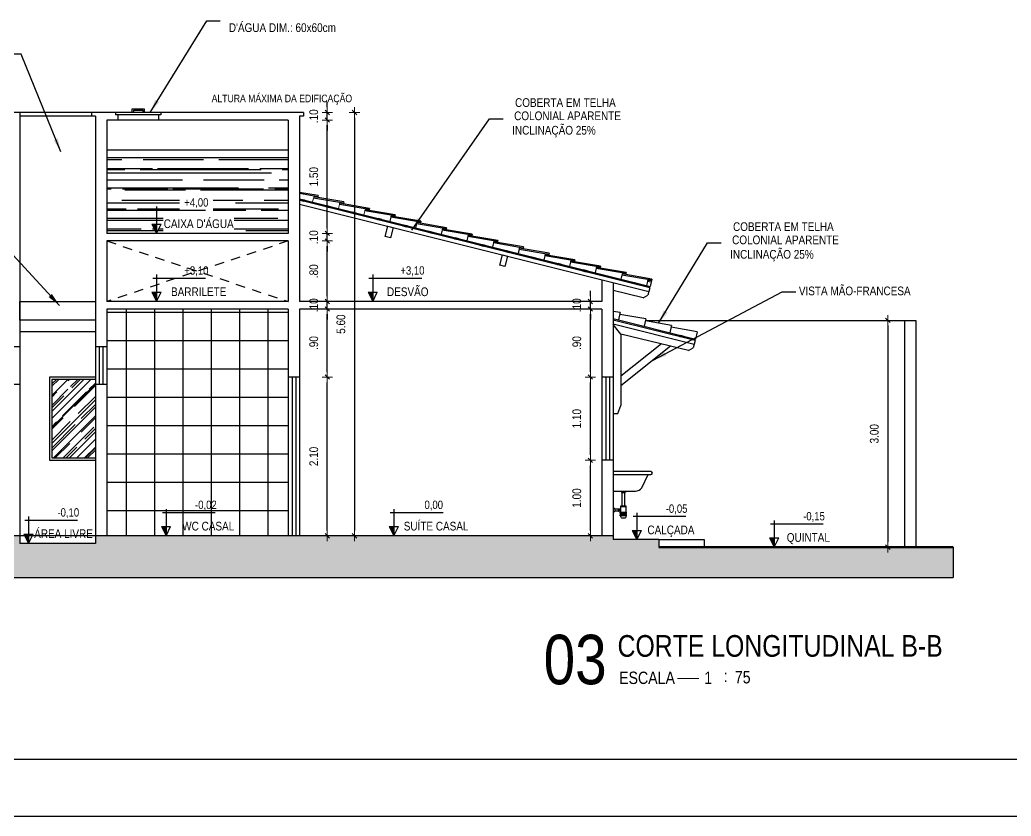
# Model space of a CAD drawing. Extents: x -415 to -176, y -135 to 749.
# Drawn here: x -373.03 to -359.92, y 704.33 to 714.87 of the extents above; entities that cross this region are included whole.
import ezdxf
from ezdxf.enums import TextEntityAlignment as Align

# ---------------------------------------------------------------- set-up
doc = ezdxf.new("R2010")
doc.units = 0
doc.header["$MEASUREMENT"] = 0
doc.header["$PDSIZE"] = -5
doc.linetypes.add('HIDDEN2', pattern=[0.1875, 0.125, -0.0625])
doc.layers.get('0').update_dxf_attribs({"linetype": 'CONTINUOUS'})
doc.layers.get('Defpoints').update_dxf_attribs({"linetype": 'CONTINUOUS'})
for name, color, linetype in [('A-PEN-08', 8, 'CONTINUOUS'), ('A-PEN-09', 9, 'CONTINUOUS'), ('A-PEN-B', 5, 'CONTINUOUS'), ('A-PEN-Y', 2, 'CONTINUOUS'), ('BANHO_COZINHA', 7, 'CONTINUOUS'), ('COTA', 7, 'CONTINUOUS'), ('E-pen-y', 2, 'CONTINUOUS'), ('E-txt-g', 3, 'CONTINUOUS'), ('E-TXT-Y', 2, 'CONTINUOUS'), ('Layer1', 7, 'CONTINUOUS'), ('TELHA', 3, 'CONTINUOUS'), ('TEXTO3', 4, 'CONTINUOUS')]:
    doc.layers.add(name, color=color, linetype=linetype)
for name, color, linetype, lineweight in [('E-Cta-W', 7, 'CONTINUOUS', 20), ('E-Hat-8', 8, 'CONTINUOUS', 9), ('E-Pen-C', 4, 'CONTINUOUS', 15), ('E-Pen-G', 3, 'CONTINUOUS', 30), ('E-Txt-W', 7, 'CONTINUOUS', 20)]:
    doc.layers.add(name, color=color, linetype=linetype, lineweight=lineweight)
doc.styles.add('F2', font='swissc.ttf')
doc.styles.add('REG60', font='romans.shx', dxfattribs={"width": 0.8, "height": 0.15})
doc.styles.add('REG80', font='romans.shx', dxfattribs={"width": 0.8, "height": 0.2})
doc.dimstyles.new('DIMENSION-1', dxfattribs={"dimtxt": 0.11, "dimasz": 0.07, "dimexe": 1, "dimexo": 0, "dimgap": 0.12, "dimtad": 1, "dimzin": 7, "dimdsep": 46, "dimtxsty": 'F2', "dimblk1": 'TRACO', "dimblk2": 'TRACO', "dimsah": 1, "dimcen": 1, "dimse1": 1, "dimse2": 1, "dimclrd": 256, "dimclre": 256, "dimclrt": 6, "dimadec": 0, "dimazin": 0, "dimtfac": 1, "dimtix": 1, "dimtmove": 2, "dimatfit": 3, "dimldrblk": 'TRACO', "dimfxl": 1, "dimtolj": 1, "dimtzin": 0, "dimarcsym": 0})
doc.dimstyles.get("Standard").update_dxf_attribs({"dimtxt": 0.18, "dimasz": 0.18, "dimexe": 0.18, "dimexo": 0.0625, "dimgap": 0.09, "dimtad": 0, "dimtih": 1, "dimtoh": 1, "dimdec": 4, "dimzin": 0, "dimdsep": 46, "dimtxsty": 'Standard', "dimcen": 0.09, "dimadec": 0, "dimazin": 0, "dimtfac": 1, "dimtdec": 4, "dimtofl": 0, "dimtmove": 0, "dimatfit": 3, "dimfxl": 1, "dimtolj": 1, "dimtzin": 0, "dimarcsym": 0})

# ---------------------------------------------------------------- blocks, each defined once
blk = doc.blocks.new('TXT-AMB75')
at = {"layer": 'E-txt-g', "style": 'REG80', "width": 0.8, "flags": 8}
blk.add_attdef('TXT', text='', height=0.2, dxfattribs=at).set_placement((0.005, 0.296), align=Align.CENTER)
at = {"layer": 'E-Txt-W', "style": 'REG60', "width": 0.8, "flags": 8}
blk.add_attdef('TXT', text='', height=0.15, dxfattribs=at).set_placement((0.005, 0.027), align=Align.CENTER)
blk = doc.blocks.new('IND_DES')
at = {"layer": 'E-Txt-W', "color": 7}
blk.add_line((0.0269, -0.2428), (0.1984, -0.2428), dxfattribs=at)
at = {"layer": 'E-txt-g', "color": 7, "style": 'F2'}
for s, p in [('ESCALA', (-0.4463, -0.2864)), ('1', (0.2426, -0.2864)), (':', (0.3988, -0.2706))]:
    blk.add_text(s, height=0.1, dxfattribs=at).set_placement(p)
blk.add_attdef('ESCALA', (0.4897, -0.2812), '', height=0.1, dxfattribs=at)
at = {"layer": 'E-Txt-W', "color": 6, "style": 'F2'}
blk.add_attdef('00', text='', height=0.4, dxfattribs=at).set_placement((-0.7083, -0.2881), align=Align.CENTER)
at = {"layer": 'E-TXT-Y', "color": 7, "style": 'F2'}
for tag, p in [('PROJETO', (-0.4563, 0.1829)), ('DESENHO', (-0.4582, -0.0658))]:
    blk.add_attdef(tag, p, '', height=0.175, dxfattribs=at)
blk = doc.blocks.new('TRACO')
at = {"layer": 'E-Pen-C'}
for p, q in [((-1, 0), (1, 0)), ((0, 1), (0, -1))]:
    blk.add_line(p, q, dxfattribs=at)
at = {"layer": 'E-Pen-G'}
blk.add_line((-0.42, -0.42), (0.42, 0.42), dxfattribs=at)
blk = doc.blocks.new('*D494')
at = {"color": 4, "lineweight": -2}
blk.add_line((-368.968, 708.11), (-368.968, 710.07), dxfattribs=at)
at = {"layer": 'Defpoints', "color": 0, "linetype": 'Continuous'}
for p in [(-369.485, 710.14), (-368.968, 710.14), (-369.485, 708.04)]:
    blk.add_point(p, dxfattribs=at)
at = {"color": 4, "linetype": 'Continuous', "lineweight": -2, "xscale": 0.07, "yscale": 0.07, "zscale": 0.07}
for p, rotation in [((-368.968, 710.14), 90), ((-368.968, 708.04), 270)]:
    blk.add_blockref('TRACO', p, dxfattribs=dict(at, rotation=rotation))
at = {"color": 4, "linetype": 'Continuous', "insert": (-369.147, 709.09), "char_height": 0.115, "attachment_point": 5, "rotation": 90, "style": 'F2'}
blk.add_mtext('\\A1;2.10', dxfattribs=at)
blk = doc.blocks.new('*D495')
at = {"color": 4, "lineweight": -2}
blk.add_line((-368.968, 710.21), (-368.968, 710.97), dxfattribs=at)
at = {"layer": 'Defpoints', "color": 0, "linetype": 'Continuous'}
for p in [(-369.335, 711.04), (-368.968, 711.04), (-369.485, 710.14)]:
    blk.add_point(p, dxfattribs=at)
at = {"color": 4, "linetype": 'Continuous', "lineweight": -2, "xscale": 0.07, "yscale": 0.07, "zscale": 0.07}
for p, rotation in [((-368.968, 711.04), 90), ((-368.968, 710.14), 270)]:
    blk.add_blockref('TRACO', p, dxfattribs=dict(at, rotation=rotation))
at = {"color": 4, "linetype": 'Continuous', "insert": (-369.147, 710.59), "char_height": 0.115, "attachment_point": 5, "rotation": 90, "style": 'F2'}
blk.add_mtext('\\A1;.90', dxfattribs=at)
blk = doc.blocks.new('*D496')
at = {"color": 4, "lineweight": -2}
for p, q in [((-368.968, 711.21), (-368.968, 711.28)), ((-368.968, 711.04), (-368.968, 711.14)), ((-368.968, 710.97), (-368.968, 710.9))]:
    blk.add_line(p, q, dxfattribs=at)
at = {"layer": 'Defpoints', "color": 0, "linetype": 'Continuous'}
for p in [(-369.335, 711.14), (-368.968, 711.14), (-369.335, 711.04)]:
    blk.add_point(p, dxfattribs=at)
at = {"color": 4, "linetype": 'Continuous', "lineweight": -2, "xscale": 0.07, "yscale": 0.07, "zscale": 0.07}
for p, rotation in [((-368.968, 711.14), 270), ((-368.968, 711.04), 90)]:
    blk.add_blockref('TRACO', p, dxfattribs=dict(at, rotation=rotation))
at = {"color": 4, "linetype": 'Continuous', "insert": (-369.147, 711.09), "char_height": 0.115, "attachment_point": 5, "rotation": 90, "style": 'F2'}
blk.add_mtext('\\A1;.10', dxfattribs=at)
blk = doc.blocks.new('*D497')
at = {"color": 4, "lineweight": -2}
blk.add_line((-368.968, 711.21), (-368.968, 711.87), dxfattribs=at)
at = {"layer": 'Defpoints', "color": 0, "linetype": 'Continuous'}
for p in [(-369.485, 711.94), (-368.968, 711.94), (-369.335, 711.14)]:
    blk.add_point(p, dxfattribs=at)
at = {"color": 4, "linetype": 'Continuous', "lineweight": -2, "xscale": 0.07, "yscale": 0.07, "zscale": 0.07}
for p, rotation in [((-368.968, 711.94), 90), ((-368.968, 711.14), 270)]:
    blk.add_blockref('TRACO', p, dxfattribs=dict(at, rotation=rotation))
at = {"color": 4, "linetype": 'Continuous', "insert": (-369.147, 711.54), "char_height": 0.115, "attachment_point": 5, "rotation": 90, "style": 'F2'}
blk.add_mtext('\\A1;.80', dxfattribs=at)
blk = doc.blocks.new('*D498')
at = {"color": 4, "lineweight": -2}
for p, q in [((-368.968, 712.11), (-368.968, 712.18)), ((-368.968, 711.94), (-368.968, 712.04)), ((-368.968, 711.87), (-368.968, 711.8))]:
    blk.add_line(p, q, dxfattribs=at)
at = {"layer": 'Defpoints', "color": 0, "linetype": 'Continuous'}
for p in [(-369.485, 712.04), (-368.968, 712.04), (-369.485, 711.94)]:
    blk.add_point(p, dxfattribs=at)
at = {"color": 4, "linetype": 'Continuous', "lineweight": -2, "xscale": 0.07, "yscale": 0.07, "zscale": 0.07}
for p, rotation in [((-368.968, 712.04), 270), ((-368.968, 711.94), 90)]:
    blk.add_blockref('TRACO', p, dxfattribs=dict(at, rotation=rotation))
at = {"color": 4, "linetype": 'Continuous', "insert": (-369.147, 711.99), "char_height": 0.115, "attachment_point": 5, "rotation": 90, "style": 'F2'}
blk.add_mtext('\\A1;.10', dxfattribs=at)
blk = doc.blocks.new('*D499')
at = {"color": 4, "lineweight": -2}
blk.add_line((-368.968, 712.11), (-368.968, 713.47), dxfattribs=at)
at = {"layer": 'Defpoints', "color": 0, "linetype": 'Continuous'}
for p in [(-369.485, 713.54), (-368.968, 713.54), (-369.485, 712.04)]:
    blk.add_point(p, dxfattribs=at)
at = {"color": 4, "linetype": 'Continuous', "lineweight": -2, "xscale": 0.07, "yscale": 0.07, "zscale": 0.07}
for p, rotation in [((-368.968, 713.54), 90), ((-368.968, 712.04), 270)]:
    blk.add_blockref('TRACO', p, dxfattribs=dict(at, rotation=rotation))
at = {"color": 4, "linetype": 'Continuous', "insert": (-369.147, 712.79), "char_height": 0.115, "attachment_point": 5, "rotation": 90, "style": 'F2'}
blk.add_mtext('\\A1;1.50', dxfattribs=at)
blk = doc.blocks.new('*D500')
at = {"color": 4, "lineweight": -2}
for p, q in [((-368.968, 713.71), (-368.968, 713.78)), ((-368.968, 713.54), (-368.968, 713.64)), ((-368.968, 713.47), (-368.968, 713.4))]:
    blk.add_line(p, q, dxfattribs=at)
at = {"layer": 'Defpoints', "color": 0, "linetype": 'Continuous'}
for p in [(-369.33, 713.64), (-368.968, 713.64), (-369.485, 713.54)]:
    blk.add_point(p, dxfattribs=at)
at = {"color": 4, "linetype": 'Continuous', "lineweight": -2, "xscale": 0.07, "yscale": 0.07, "zscale": 0.07}
for p, rotation in [((-368.968, 713.64), 270), ((-368.968, 713.54), 90)]:
    blk.add_blockref('TRACO', p, dxfattribs=dict(at, rotation=rotation))
at = {"color": 4, "linetype": 'Continuous', "insert": (-369.147, 713.59), "char_height": 0.115, "attachment_point": 5, "rotation": 90, "style": 'F2'}
blk.add_mtext('\\A1;.10', dxfattribs=at)
blk = doc.blocks.new('*D501')
at = {"color": 4, "lineweight": -2}
blk.add_line((-368.609, 713.57), (-368.609, 708.11), dxfattribs=at)
at = {"layer": 'Defpoints', "color": 0, "linetype": 'Continuous'}
for p in [(-369.33, 713.64), (-369.33, 708.04), (-368.609, 708.04)]:
    blk.add_point(p, dxfattribs=at)
at = {"color": 4, "linetype": 'Continuous', "lineweight": -2, "xscale": 0.07, "yscale": 0.07, "zscale": 0.07}
for p, rotation in [((-368.609, 713.64), 90), ((-368.609, 708.04), 270)]:
    blk.add_blockref('TRACO', p, dxfattribs=dict(at, rotation=rotation))
at = {"color": 4, "linetype": 'Continuous', "insert": (-368.788, 710.84), "char_height": 0.115, "attachment_point": 5, "rotation": 90, "style": 'F2'}
blk.add_mtext('\\A1;5.60', dxfattribs=at)
blk = doc.blocks.new('*D511')
at = {"color": 4, "lineweight": -2}
blk.add_line((-361.554, 710.82), (-361.554, 707.96), dxfattribs=at)
at = {"layer": 'Defpoints', "color": 0, "linetype": 'Continuous'}
for p in [(-361.335, 710.89), (-361.554, 707.89), (-361.335, 707.89)]:
    blk.add_point(p, dxfattribs=at)
at = {"color": 4, "linetype": 'Continuous', "lineweight": -2, "xscale": 0.07, "yscale": 0.07, "zscale": 0.07}
for p, rotation in [((-361.554, 710.89), 90), ((-361.554, 707.89), 270)]:
    blk.add_blockref('TRACO', p, dxfattribs=dict(at, rotation=rotation))
at = {"color": 4, "linetype": 'Continuous', "insert": (-361.733, 709.39), "char_height": 0.115, "attachment_point": 5, "rotation": 90, "style": 'F2'}
blk.add_mtext('\\A1;3.00', dxfattribs=at)
blk = doc.blocks.new('*D512')
at = {"color": 4, "lineweight": -2}
blk.add_line((-365.489, 708.11), (-365.489, 708.97), dxfattribs=at)
at = {"layer": 'Defpoints', "color": 0, "linetype": 'Continuous'}
for p in [(-365.489, 709.04), (-365.335, 709.04), (-365.335, 708.04)]:
    blk.add_point(p, dxfattribs=at)
at = {"color": 4, "linetype": 'Continuous', "lineweight": -2, "xscale": 0.07, "yscale": 0.07, "zscale": 0.07}
for p, rotation in [((-365.489, 709.04), 90), ((-365.489, 708.04), 270)]:
    blk.add_blockref('TRACO', p, dxfattribs=dict(at, rotation=rotation))
at = {"color": 4, "linetype": 'Continuous', "insert": (-365.668, 708.54), "char_height": 0.115, "attachment_point": 5, "rotation": 90, "style": 'F2'}
blk.add_mtext('\\A1;1.00', dxfattribs=at)
blk = doc.blocks.new('*D513')
at = {"color": 4, "lineweight": -2}
blk.add_line((-365.489, 709.11), (-365.489, 710.07), dxfattribs=at)
at = {"layer": 'Defpoints', "color": 0, "linetype": 'Continuous'}
for p in [(-365.489, 710.14), (-365.335, 710.14), (-365.335, 709.04)]:
    blk.add_point(p, dxfattribs=at)
at = {"color": 4, "linetype": 'Continuous', "lineweight": -2, "xscale": 0.07, "yscale": 0.07, "zscale": 0.07}
for p, rotation in [((-365.489, 710.14), 90), ((-365.489, 709.04), 270)]:
    blk.add_blockref('TRACO', p, dxfattribs=dict(at, rotation=rotation))
at = {"color": 4, "linetype": 'Continuous', "insert": (-365.668, 709.59), "char_height": 0.115, "attachment_point": 5, "rotation": 90, "style": 'F2'}
blk.add_mtext('\\A1;1.10', dxfattribs=at)
blk = doc.blocks.new('*D514')
at = {"color": 4, "lineweight": -2}
blk.add_line((-365.489, 710.21), (-365.489, 710.97), dxfattribs=at)
at = {"layer": 'Defpoints', "color": 0, "linetype": 'Continuous'}
for p in [(-365.489, 711.04), (-365.335, 711.04), (-365.335, 710.14)]:
    blk.add_point(p, dxfattribs=at)
at = {"color": 4, "linetype": 'Continuous', "lineweight": -2, "xscale": 0.07, "yscale": 0.07, "zscale": 0.07}
for p, rotation in [((-365.489, 711.04), 90), ((-365.489, 710.14), 270)]:
    blk.add_blockref('TRACO', p, dxfattribs=dict(at, rotation=rotation))
at = {"color": 4, "linetype": 'Continuous', "insert": (-365.668, 710.59), "char_height": 0.115, "attachment_point": 5, "rotation": 90, "style": 'F2'}
blk.add_mtext('\\A1;.90', dxfattribs=at)
blk = doc.blocks.new('*D515')
at = {"color": 4, "lineweight": -2}
for p, q in [((-365.489, 711.21), (-365.489, 711.28)), ((-365.489, 711.04), (-365.489, 711.14)), ((-365.489, 710.97), (-365.489, 710.9))]:
    blk.add_line(p, q, dxfattribs=at)
at = {"layer": 'Defpoints', "color": 0, "linetype": 'Continuous'}
for p in [(-365.489, 711.14), (-365.335, 711.14), (-365.335, 711.04)]:
    blk.add_point(p, dxfattribs=at)
at = {"color": 4, "linetype": 'Continuous', "lineweight": -2, "xscale": 0.07, "yscale": 0.07, "zscale": 0.07}
for p, rotation in [((-365.489, 711.14), 270), ((-365.489, 711.04), 90)]:
    blk.add_blockref('TRACO', p, dxfattribs=dict(at, rotation=rotation))
at = {"color": 4, "linetype": 'Continuous', "insert": (-365.668, 711.09), "char_height": 0.115, "attachment_point": 5, "rotation": 90, "style": 'F2'}
blk.add_mtext('\\A1;.10', dxfattribs=at)

msp = doc.modelspace()

# ---------------------------------------------------------------- hatches: boundary and pattern name
h = msp.add_hatch()
h.set_pattern_fill('ANSI37,_O', color=8, scale=3, angle=45)
h.set_pattern_definition([(90, (0, 0), (-0.375, 6e-17), []), (180, (0, 0), (-6e-17, -0.375), [])])
h.paths.add_polyline_path([(-369.485, 710.14), (-369.485, 711.04), (-371.885, 711.04), (-371.885, 710.54), (-371.885, 710.04), (-371.885, 708.04), (-371.101, 708.04), (-371.162, 708.162), (-371.04, 708.162), (-371.101, 708.04), (-369.485, 708.04)])
h.paths.add_polyline_path([(-370.9, 708.078), (-370.185, 708.078), (-370.185, 708.259), (-370.9, 708.259)], flags=24)
h.paths.add_polyline_path([(-370.759, 708.34), (-370.39, 708.34), (-370.39, 708.538), (-370.759, 708.538)], flags=24)
at = {"layer": 'A-PEN-09'}
h = msp.add_hatch(dxfattribs=at)
h.set_pattern_fill('ANSI38', color=8, scale=0.25, style=0)
h.set_pattern_definition([(45, (41.495257, 135.842973), (-0.0220970869, 0.0220970869), []), (135, (41.495257, 135.842973), (-0.0662912607, 0.0220970869), [0.078125, -0.046875])])
h.paths.add_polyline_path([(-385.885, 707.89), (-385.885, 707.716), (-386.12, 707.716), (-386.12, 707.84), (-388.685, 707.84), (-388.685, 707.74), (-393.685, 707.74), (-393.685, 707.59), (-394.466, 707.59), (-394.466, 707.49), (-360.69, 707.49), (-360.69, 707.89), (-364.585, 707.89), (-364.585, 707.99), (-365.185, 707.99), (-365.185, 708.04), (-372.035, 708.04), (-372.035, 707.94), (-373.035, 707.94), (-373.035, 708.04), (-379.285, 708.04), (-379.298, 707.99), (-379.885, 707.99), (-379.885, 707.89)])
at = {"layer": 'COTA', "linetype": 'Continuous'}
h = msp.add_hatch(dxfattribs=at)
h.set_pattern_fill('AR-RROOF', color=8, scale=0.2, style=0)
h.set_pattern_definition([(0, (41.49526, 135.84297), (0.44, 0.2), [3, -0.4, 1, -0.2]), (0, (41.76126, 135.94297), (-0.2, 0.266), [0.6, -0.066, 1.2, -0.15]), (0, (41.59526, 136.01297), (1.04, 0.134), [1.6, -0.28, 0.8, -0.2])])
h.paths.add_polyline_path([(-371.885, 713.14), (-371.885, 712.24), (-371.885, 712.04), (-371.685, 712.04), (-371.227, 712.04), (-371.288, 712.162), (-371.166, 712.162), (-371.227, 712.04), (-369.685, 712.04), (-369.485, 712.04), (-369.485, 712.24), (-369.485, 713.14)])
h.paths.add_polyline_path([(-371.137, 712.071), (-370.201, 712.071), (-370.201, 712.295), (-371.137, 712.295)], flags=16)
h.paths.add_polyline_path([(-370.922, 712.341), (-370.479, 712.341), (-370.479, 712.538), (-370.922, 712.538)], flags=16)
at = {"layer": 'Layer1', "linetype": 'Continuous'}
h = msp.add_hatch(dxfattribs=at)
h.set_pattern_fill('AR-RROOF', color=8, scale=0.15, angle=45, style=0)
h.paths.add_polyline_path([(-372.613, 710.11), (-372.035, 710.11), (-372.035, 710.04), (-372.035, 709.07), (-372.613, 709.07)])

# ---------------------------------------------------------------- linework, layer by layer
for p, q in [((-371.227, 712.395), (-371.227, 712.04)), ((-371.276, 712.349), (-370.577, 712.349)), ((-371.288, 712.162), (-371.227, 712.04)), ((-371.288, 712.162), (-371.166, 712.162)), ((-371.227, 712.04), (-371.166, 712.162)), ((-371.227, 711.495), (-371.227, 711.14)), ((-368.368, 711.495), (-368.368, 711.14)), ((-371.276, 711.449), (-370.577, 711.449)), ((-368.418, 711.449), (-367.719, 711.449)), ((-371.288, 711.262), (-371.227, 711.14)), ((-371.288, 711.262), (-371.166, 711.262)), ((-371.227, 711.14), (-371.166, 711.262)), ((-368.429, 711.262), (-368.368, 711.14)), ((-368.429, 711.262), (-368.307, 711.262)), ((-368.368, 711.14), (-368.307, 711.262)), ((-371.15, 708.349), (-370.451, 708.349)), ((-371.101, 708.395), (-371.101, 708.04)), ((-368.136, 708.349), (-367.437, 708.349)), ((-368.087, 708.395), (-368.087, 708.04)), ((-364.875, 708.345), (-364.875, 707.99)), ((-372.97, 708.249), (-372.271, 708.249)), ((-372.921, 708.295), (-372.921, 707.94)), ((-364.924, 708.299), (-364.225, 708.299)), ((-363.107, 708.199), (-362.408, 708.199)), ((-363.057, 708.245), (-363.057, 707.89)), ((-372.982, 708.062), (-372.921, 707.94)), ((-372.982, 708.062), (-372.86, 708.062)), ((-372.921, 707.94), (-372.86, 708.062)), ((-371.162, 708.162), (-371.101, 708.04)), ((-371.162, 708.162), (-371.04, 708.162)), ((-371.101, 708.04), (-371.04, 708.162)), ((-368.148, 708.162), (-368.087, 708.04)), ((-368.148, 708.162), (-368.026, 708.162)), ((-368.087, 708.04), (-368.026, 708.162)), ((-364.936, 708.112), (-364.875, 707.99)), ((-364.936, 708.112), (-364.814, 708.112)), ((-364.875, 707.99), (-364.814, 708.112)), ((-363.118, 708.012), (-363.057, 707.89)), ((-363.118, 708.012), (-362.996, 708.012)), ((-363.057, 707.89), (-362.996, 708.012))]:
    msp.add_line(p, q)
at = {"color": 8, "linetype": 'HIDDEN2'}
for p, q in [((-371.885, 711.94), (-369.485, 711.14)), ((-369.485, 711.94), (-371.885, 711.14))]:
    msp.add_line(p, q, dxfattribs=at)
at = {"color": 8, "linetype": 'Continuous'}
for p in [(-360.69, 707.89), (-394.466, 707.49)]:
    msp.add_line(p, (-360.69, 707.49), dxfattribs=at)
at = {"color": 2}
msp.add_lwpolyline([(-414.88, 704.332), (-345.8, 704.332), (-345.8, 748.882), (-414.88, 748.882)], close=True, dxfattribs=at)
at = {"color": 5, "linetype": 'Continuous'}
msp.add_lwpolyline([(-413.005, 748.132), (-346.55, 748.132), (-346.55, 705.082), (-413.005, 705.082)], close=True, dxfattribs=at)
at = {"color": 2, "linetype": 'Continuous'}
msp.add_lwpolyline([(-373.035, 711.141), (-372.035, 711.141), (-372.035, 710.891), (-373.035, 710.891)], close=True, dxfattribs=at)
for points in [[(-371.288, 712.162), (-371.227, 712.162), (-371.227, 712.04)], [(-371.288, 711.262), (-371.227, 711.262), (-371.227, 711.14)], [(-368.429, 711.262), (-368.368, 711.262), (-368.368, 711.14)], [(-372.982, 708.062), (-372.921, 708.062), (-372.921, 707.94)], [(-371.162, 708.162), (-371.101, 708.162), (-371.101, 708.04)], [(-368.148, 708.162), (-368.087, 708.162), (-368.087, 708.04)], [(-364.936, 708.112), (-364.875, 708.112), (-364.875, 707.99)], [(-363.118, 708.012), (-363.057, 708.012), (-363.057, 707.89)]]:
    msp.add_solid(points)
at = {"layer": 'A-PEN-08', "ltscale": 0.3}
msp.add_line((-364.789, 711.187), (-365.185, 711.286), dxfattribs=at)
at = {"layer": 'A-PEN-08'}
for p in [(-364.789, 711.187), (-364.716, 711.272)]:
    msp.add_line(p, (-364.728, 711.224), dxfattribs=at)
at = {"layer": 'A-PEN-B', "ltscale": 0.05}
for p, q in [((-371.77, 713.64), (-371.77, 713.61)), ((-371.74, 713.61), (-371.77, 713.61)), ((-371.74, 713.61), (-371.74, 713.54)), ((-371.17, 713.61), (-371.2, 713.61)), ((-371.2, 713.61), (-371.2, 713.54)), ((-371.17, 713.64), (-371.17, 713.61))]:
    msp.add_line(p, q, dxfattribs=at)
at = {"layer": 'A-PEN-Y', "color": 7, "ltscale": 0.05}
msp.add_line((-371.2, 713.61), (-371.74, 713.61), dxfattribs=at)
for points in [[(-371.549, 713.64), (-371.549, 713.69), (-371.39, 713.69), (-371.39, 713.64)], [(-371.529, 713.64), (-371.529, 713.67), (-371.41, 713.67), (-371.41, 713.64)]]:
    msp.add_lwpolyline(points, dxfattribs=at)
at = {"layer": 'BANHO_COZINHA'}
for p, q in [((-364.689, 708.89), (-365.185, 708.89)), ((-365.185, 708.85), (-364.689, 708.85)), ((-365.083, 708.628), (-365.019, 708.628)), ((-365.066, 708.438), (-365.066, 708.613)), ((-365.039, 708.613), (-365.039, 708.438)), ((-365.085, 708.352), (-365.085, 708.438)), ((-365.085, 708.438), (-365.02, 708.438)), ((-365.02, 708.438), (-365.02, 708.352)), ((-365.164, 708.397), (-365.185, 708.418)), ((-365.164, 708.365), (-365.185, 708.343)), ((-365.164, 708.397), (-365.164, 708.365)), ((-365.164, 708.396), (-365.115, 708.396)), ((-365.115, 708.365), (-365.164, 708.365)), ((-365.11, 708.396), (-365.085, 708.396)), ((-365.085, 708.365), (-365.11, 708.365)), ((-365.085, 708.43), (-365.02, 708.43))]:
    msp.add_line(p, q, dxfattribs=at)
for points in [[(-365.185, 708.633), (-364.892, 708.633, 0.246223), (-364.809, 708.676), (-364.723, 708.85)], [(-365.085, 708.342), (-365.085, 708.342, -0.437034)], [(-365.085, 708.323), (-365.085, 708.323, -0.437373)], [(-365.02, 708.304), (-365.02, 708.293, -0.414214), (-365.04, 708.273), (-365.065, 708.273, -0.414214), (-365.085, 708.293), (-365.085, 708.304, -2.184206)], [(-365.085, 708.304), (-365.085, 708.304, -0.437738)]]:
    msp.add_lwpolyline(points, format="xyb", dxfattribs=at)
for points in [[(-365.083, 708.633), (-365.083, 708.628), (-365.073, 708.613), (-365.036, 708.613), (-365.019, 708.628), (-365.019, 708.633)], [(-365.085, 708.333), (-365.085, 708.342)], [(-365.085, 708.314), (-365.085, 708.323)], [(-365.02, 708.342), (-365.02, 708.333)], [(-365.02, 708.323), (-365.02, 708.314)]]:
    msp.add_lwpolyline(points, dxfattribs=at)
for points in [[(-365.115, 708.364), (-365.115, 708.397), (-365.11, 708.397), (-365.11, 708.364)], [(-365.014, 708.342), (-365.094, 708.342), (-365.094, 708.352), (-365.014, 708.352)], [(-365.014, 708.323), (-365.094, 708.323), (-365.094, 708.333), (-365.014, 708.333)], [(-365.014, 708.304), (-365.094, 708.304), (-365.094, 708.314), (-365.014, 708.314)]]:
    msp.add_lwpolyline(points, close=True, dxfattribs=at)
msp.add_arc((-364.689, 708.87), 0.02, 270, 90, dxfattribs=at)
at = {"layer": 'E-Hat-8', "color": 7}
for p, q in [((-369.149, 712.508), (-369.162, 712.456)), ((-369.093, 712.526), (-369.096, 712.514)), ((-368.809, 712.423), (-368.822, 712.371)), ((-368.809, 712.423), (-368.822, 712.371)), ((-368.809, 712.423), (-368.822, 712.371)), ((-368.809, 712.423), (-368.822, 712.371)), ((-368.809, 712.423), (-368.822, 712.371)), ((-368.753, 712.441), (-368.756, 712.429)), ((-368.47, 712.338), (-368.483, 712.286)), ((-368.47, 712.338), (-368.483, 712.286))]:
    msp.add_line(p, q, dxfattribs=at)
at = {"layer": 'E-pen-y'}
for p, q in [((-364.704, 711.321), (-369.335, 712.479)), ((-369.335, 712.427), (-364.716, 711.272)), ((-364.704, 711.321), (-364.716, 711.272))]:
    msp.add_line(p, q, dxfattribs=at)
for points in [[(-368.167, 712.135), (-368.099, 712.118), (-368.133, 711.982), (-368.201, 711.999)], [(-366.652, 711.756), (-366.584, 711.74), (-366.618, 711.604), (-366.686, 711.621)]]:
    msp.add_lwpolyline(points, close=True, dxfattribs=at)
at = {"layer": 'TELHA', "color": 7, "linetype": 'Continuous'}
for p, q in [((-369.089, 712.541), (-369.335, 712.582)), ((-369.093, 712.526), (-369.335, 712.567)), ((-369.145, 712.523), (-369.149, 712.508)), ((-368.753, 712.441), (-369.149, 712.508)), ((-368.749, 712.456), (-369.145, 712.523)), ((-369.089, 712.541), (-369.093, 712.526)), ((-369.335, 712.499), (-364.699, 711.34)), ((-368.805, 712.438), (-368.809, 712.423)), ((-368.805, 712.438), (-368.809, 712.423)), ((-368.805, 712.438), (-368.809, 712.423)), ((-368.805, 712.438), (-368.809, 712.423)), ((-368.805, 712.438), (-368.809, 712.423)), ((-368.413, 712.356), (-368.809, 712.423)), ((-368.41, 712.371), (-368.805, 712.438)), ((-368.749, 712.456), (-368.753, 712.441)), ((-368.466, 712.353), (-368.47, 712.338)), ((-368.466, 712.353), (-368.47, 712.338)), ((-368.074, 712.272), (-368.47, 712.338)), ((-368.07, 712.286), (-368.466, 712.353)), ((-368.413, 712.356), (-368.416, 712.344)), ((-368.41, 712.371), (-368.413, 712.356)), ((-368.13, 712.253), (-368.143, 712.201)), ((-368.126, 712.268), (-368.13, 712.253)), ((-367.734, 712.187), (-368.13, 712.253)), ((-367.731, 712.201), (-368.126, 712.268)), ((-368.074, 712.271), (-368.077, 712.259)), ((-368.07, 712.286), (-368.074, 712.271)), ((-367.79, 712.168), (-367.803, 712.116)), ((-367.79, 712.168), (-367.803, 712.116)), ((-367.787, 712.183), (-367.79, 712.168)), ((-367.787, 712.183), (-367.79, 712.168)), ((-367.395, 712.102), (-367.79, 712.168)), ((-367.391, 712.116), (-367.787, 712.183)), ((-367.734, 712.187), (-367.737, 712.175)), ((-367.731, 712.201), (-367.734, 712.187)), ((-367.391, 712.116), (-367.395, 712.102)), ((-367.451, 712.083), (-367.464, 712.031)), ((-367.447, 712.098), (-367.451, 712.083)), ((-367.055, 712.017), (-367.451, 712.083)), ((-367.052, 712.031), (-367.447, 712.098)), ((-367.395, 712.102), (-367.398, 712.09)), ((-367.111, 711.999), (-367.124, 711.947)), ((-367.111, 711.999), (-367.124, 711.947)), ((-367.111, 711.999), (-367.124, 711.947)), ((-367.111, 711.999), (-367.124, 711.947)), ((-367.111, 711.999), (-367.124, 711.947)), ((-367.108, 712.013), (-367.111, 711.999)), ((-367.108, 712.013), (-367.111, 711.999)), ((-367.108, 712.013), (-367.111, 711.999)), ((-367.108, 712.013), (-367.111, 711.999)), ((-367.108, 712.013), (-367.111, 711.999)), ((-366.716, 711.932), (-367.111, 711.999)), ((-366.712, 711.947), (-367.108, 712.013)), ((-367.055, 712.017), (-367.058, 712.005)), ((-367.052, 712.031), (-367.055, 712.017)), ((-366.772, 711.914), (-366.785, 711.862)), ((-366.772, 711.914), (-366.785, 711.862)), ((-366.768, 711.928), (-366.772, 711.914)), ((-366.768, 711.928), (-366.772, 711.914)), ((-366.376, 711.847), (-366.772, 711.914)), ((-366.372, 711.862), (-366.768, 711.928)), ((-366.716, 711.932), (-366.719, 711.92)), ((-366.712, 711.947), (-366.716, 711.932)), ((-366.376, 711.847), (-366.379, 711.835)), ((-366.372, 711.862), (-366.376, 711.847)), ((-366.432, 711.829), (-366.445, 711.777)), ((-366.429, 711.843), (-366.432, 711.829)), ((-366.037, 711.762), (-366.432, 711.829)), ((-366.033, 711.777), (-366.429, 711.843)), ((-366.093, 711.744), (-366.106, 711.692)), ((-366.093, 711.744), (-366.106, 711.692)), ((-366.089, 711.758), (-366.093, 711.744)), ((-366.089, 711.758), (-366.093, 711.744)), ((-365.697, 711.677), (-366.093, 711.744)), ((-365.693, 711.692), (-366.089, 711.758)), ((-366.037, 711.762), (-366.04, 711.75)), ((-366.033, 711.777), (-366.037, 711.762)), ((-365.753, 711.659), (-365.766, 711.607)), ((-365.75, 711.674), (-365.753, 711.659)), ((-365.357, 711.592), (-365.753, 711.659)), ((-365.354, 711.607), (-365.75, 711.674)), ((-365.697, 711.677), (-365.7, 711.665)), ((-365.693, 711.692), (-365.697, 711.677)), ((-365.41, 711.589), (-365.414, 711.574)), ((-365.41, 711.589), (-365.414, 711.574)), ((-365.41, 711.589), (-365.414, 711.574)), ((-365.41, 711.589), (-365.414, 711.574)), ((-365.41, 711.589), (-365.414, 711.574)), ((-365.014, 711.522), (-365.41, 711.589)), ((-365.358, 711.592), (-365.361, 711.58)), ((-365.354, 711.607), (-365.358, 711.592)), ((-365.414, 711.574), (-365.427, 711.522)), ((-365.414, 711.574), (-365.427, 711.522)), ((-365.414, 711.574), (-365.427, 711.522)), ((-365.414, 711.574), (-365.427, 711.522)), ((-365.414, 711.574), (-365.427, 711.522)), ((-365.018, 711.508), (-365.414, 711.574)), ((-365.074, 711.489), (-365.087, 711.437)), ((-365.074, 711.489), (-365.087, 711.437)), ((-365.07, 711.504), (-365.074, 711.489)), ((-365.07, 711.504), (-365.074, 711.489)), ((-364.678, 711.423), (-365.074, 711.489)), ((-364.675, 711.437), (-365.07, 711.504)), ((-365.018, 711.507), (-365.021, 711.495)), ((-365.014, 711.522), (-365.018, 711.507)), ((-364.735, 711.404), (-364.748, 711.352)), ((-364.731, 711.419), (-364.735, 711.404)), ((-364.685, 711.396), (-364.735, 711.404)), ((-364.681, 711.411), (-364.731, 711.419)), ((-364.675, 711.437), (-364.699, 711.34)), ((-365.093, 710.994), (-365.185, 711.009)), ((-365.097, 710.979), (-365.118, 710.897)), ((-364.754, 710.909), (-365.1, 710.967)), ((-365.093, 710.994), (-365.097, 710.979)), ((-365.185, 710.914), (-364.099, 710.642)), ((-364.104, 710.623), (-365.185, 710.893)), ((-365.185, 710.842), (-364.116, 710.575)), ((-365.085, 710.708), (-365.185, 710.836)), ((-364.758, 710.894), (-364.778, 710.812)), ((-364.414, 710.824), (-364.76, 710.883)), ((-364.754, 710.909), (-364.759, 710.89)), ((-364.418, 710.81), (-364.439, 710.727)), ((-364.414, 710.824), (-364.418, 710.81)), ((-364.414, 710.824), (-364.418, 710.81)), ((-365.085, 710.708), (-365.085, 709.765)), ((-364.189, 710.49), (-365.085, 710.708)), ((-364.075, 710.739), (-364.421, 710.798)), ((-364.421, 710.798), (-364.421, 710.798)), ((-364.075, 710.739), (-364.099, 710.642)), ((-364.549, 710.58), (-365.085, 710.151)), ((-364.427, 710.549), (-365.085, 710.023)), ((-364.116, 710.575), (-364.128, 710.526)), ((-364.104, 710.623), (-364.116, 710.575)), ((-364.189, 710.49), (-364.128, 710.526)), ((-365.124, 709.658), (-365.085, 709.765)), ((-365.185, 709.658), (-365.124, 709.658))]:
    msp.add_line(p, q, dxfattribs=at)
for points in [[(-369.322, 712.475), (-369.317, 712.495), (-369.268, 712.483), (-369.273, 712.463)], [(-368.982, 712.39), (-368.977, 712.41), (-368.929, 712.398), (-368.934, 712.378)], [(-368.642, 712.306), (-368.638, 712.325), (-368.589, 712.313), (-368.594, 712.293)], [(-368.303, 712.221), (-368.298, 712.24), (-368.25, 712.228), (-368.254, 712.209)], [(-367.963, 712.136), (-367.959, 712.155), (-367.91, 712.143), (-367.915, 712.124)], [(-367.624, 712.051), (-367.619, 712.07), (-367.57, 712.058), (-367.575, 712.039)], [(-367.284, 711.966), (-367.279, 711.985), (-367.231, 711.973), (-367.236, 711.954)], [(-366.945, 711.881), (-366.94, 711.9), (-366.891, 711.888), (-366.896, 711.869)], [(-366.605, 711.796), (-366.6, 711.816), (-366.552, 711.803), (-366.557, 711.784)], [(-366.266, 711.711), (-366.261, 711.731), (-366.212, 711.719), (-366.217, 711.699)], [(-365.926, 711.626), (-365.921, 711.646), (-365.873, 711.634), (-365.878, 711.614)], [(-365.587, 711.541), (-365.582, 711.561), (-365.533, 711.549), (-365.538, 711.529)], [(-364.907, 711.372), (-364.903, 711.391), (-364.854, 711.379), (-364.859, 711.36)], [(-364.307, 710.674), (-364.303, 710.693), (-364.254, 710.681), (-364.259, 710.662)]]:
    msp.add_lwpolyline(points, close=True, dxfattribs=at)
at = {"layer": 'TEXTO3', "color": 5}
for p, q in [((-373.035, 713.64), (-373.235, 713.64)), ((-373.035, 713.64), (-373.035, 710.54)), ((-372.085, 713.64), (-372.085, 713.59)), ((-371.77, 713.64), (-372.085, 713.64)), ((-372.035, 713.59), (-372.085, 713.59)), ((-372.035, 713.59), (-372.085, 713.59)), ((-372.035, 713.59), (-372.035, 710.54)), ((-371.17, 713.64), (-371.77, 713.64)), ((-369.285, 713.64), (-371.17, 713.64)), ((-369.335, 713.59), (-369.335, 711.14)), ((-369.285, 713.59), (-369.335, 713.59)), ((-369.285, 713.64), (-369.285, 713.59)), ((-371.885, 713.54), (-371.885, 712.04)), ((-371.74, 713.54), (-371.885, 713.54)), ((-371.2, 713.54), (-371.74, 713.54)), ((-369.485, 713.54), (-371.2, 713.54)), ((-369.485, 713.54), (-369.485, 712.04)), ((-369.485, 712.04), (-371.885, 712.04)), ((-369.485, 711.94), (-371.885, 711.94)), ((-371.885, 711.94), (-371.885, 711.14)), ((-369.485, 711.94), (-369.485, 711.14)), ((-365.335, 711.427), (-365.335, 711.14)), ((-365.185, 711.39), (-365.185, 710.14)), ((-369.485, 711.14), (-371.885, 711.14)), ((-365.335, 711.14), (-369.335, 711.14)), ((-371.885, 711.04), (-371.885, 710.54)), ((-369.485, 711.04), (-371.885, 711.04)), ((-369.485, 711.04), (-369.485, 710.14)), ((-365.335, 711.04), (-369.335, 711.04)), ((-369.335, 711.04), (-369.335, 710.14)), ((-365.335, 711.04), (-365.335, 710.14)), ((-361.335, 710.89), (-361.335, 707.89)), ((-361.335, 710.89), (-361.185, 710.89)), ((-361.185, 710.89), (-361.185, 707.89)), ((-373.035, 710.54), (-373.185, 710.54)), ((-371.885, 710.54), (-372.035, 710.54)), ((-373.035, 710.04), (-373.185, 710.04)), ((-373.035, 710.04), (-373.035, 708.04)), ((-372.035, 710.04), (-372.035, 708.04)), ((-371.885, 710.04), (-372.035, 710.04)), ((-371.885, 710.04), (-371.885, 708.04)), ((-369.335, 710.14), (-369.485, 710.14)), ((-365.185, 710.14), (-365.335, 710.14)), ((-365.335, 709.04), (-365.335, 708.04)), ((-365.185, 709.04), (-365.335, 709.04)), ((-365.185, 709.04), (-365.185, 708.04))]:
    msp.add_line(p, q, dxfattribs=at)
at = {"layer": 'TEXTO3', "color": 6}
for p, q in [((-372.085, 713.64), (-373.035, 713.64)), ((-372.085, 713.59), (-373.035, 713.59)), ((-372.035, 710.74), (-373.035, 710.74)), ((-372.035, 708.04), (-373.035, 708.04))]:
    msp.add_line(p, q, dxfattribs=at)
at = {"layer": 'TEXTO3', "color": 7}
for p, q in [((-369.485, 713.14), (-371.885, 713.14)), ((-371.985, 710.54), (-371.985, 710.04)), ((-371.935, 710.54), (-371.935, 710.04)), ((-369.435, 710.14), (-369.435, 708.04)), ((-369.385, 710.14), (-369.385, 708.04)), ((-365.285, 710.14), (-365.285, 709.04)), ((-365.235, 710.14), (-365.235, 709.04)), ((-364.585, 707.99), (-363.985, 707.99)), ((-363.985, 707.99), (-363.985, 707.89))]:
    msp.add_line(p, q, dxfattribs=at)
at = {"layer": 'TEXTO3', "color": 8}
for p, q in [((-364.759, 710.89), (-361.335, 710.89)), ((-373.035, 710.54), (-373.035, 710.04)), ((-372.035, 710.54), (-372.035, 710.04)), ((-371.885, 710.54), (-371.885, 710.04)), ((-369.485, 710.14), (-369.485, 708.04)), ((-369.335, 710.14), (-369.335, 708.04)), ((-365.335, 710.14), (-365.335, 709.04)), ((-365.185, 710.14), (-365.185, 709.04))]:
    msp.add_line(p, q, dxfattribs=at)
at = {"layer": 'TEXTO3', "color": 1}
for p, q in [((-373.035, 708.04), (-379.285, 708.04)), ((-373.035, 708.04), (-373.035, 707.94)), ((-372.035, 707.94), (-373.035, 707.94)), ((-365.185, 708.04), (-372.035, 708.04)), ((-372.035, 708.04), (-372.035, 707.94)), ((-365.185, 708.04), (-365.185, 707.99)), ((-364.585, 707.99), (-365.185, 707.99)), ((-364.585, 707.99), (-364.585, 707.89))]:
    msp.add_line(p, q, dxfattribs=at)
at = {"layer": 'TEXTO3', "color": 1, "lineweight": 100}
msp.add_line((-360.69, 707.89), (-364.585, 707.89), dxfattribs=at)
at = {"layer": 'TEXTO3', "color": 8}
for points in [[(-372.035, 710.14), (-372.643, 710.14), (-372.643, 709.04), (-372.035, 709.04)], [(-372.035, 710.11), (-372.613, 710.11), (-372.613, 709.07), (-372.035, 709.07)]]:
    msp.add_lwpolyline(points, dxfattribs=at)

# ---------------------------------------------------------------- block references
ref = msp.add_blockref('TXT-AMB75', (-370.703, 712.178), dxfattribs=dict(xscale=0.7290000000000001, yscale=0.7290000000000001, zscale=0.7290000000000001))
ref.add_attrib('TXT', '+4,00', dxfattribs={"layer": 'E-txt-g', "color": 2, "height": 0.11, "style": 'F2'}).set_placement((-370.7, 712.395), align=Align.CENTER)
at = {"color": 8}
ref = msp.add_blockref('TXT-AMB75', (-370.673, 711.895), dxfattribs=dict(at, xscale=0.7290000000000001, yscale=0.7290000000000001, zscale=0.7290000000000001))
ref.add_attrib('TXT', "CAIXA D'ÁGUA", dxfattribs={"layer": 'E-txt-g', "color": 2, "height": 0.115, "style": 'F2'}).set_placement((-370.669, 712.111), align=Align.CENTER)
ref = msp.add_blockref('TXT-AMB75', (-370.703, 711.278), dxfattribs=dict(xscale=0.7290000000000001, yscale=0.7290000000000001, zscale=0.7290000000000001))
ref.add_attrib('TXT', '+3,10', dxfattribs={"layer": 'E-txt-g', "color": 2, "height": 0.11, "style": 'F2'}).set_placement((-370.7, 711.495), align=Align.CENTER)
ref = msp.add_blockref('TXT-AMB75', (-367.845, 711.278), dxfattribs=dict(xscale=0.7290000000000001, yscale=0.7290000000000001, zscale=0.7290000000000001))
ref.add_attrib('TXT', '+3,10', dxfattribs={"layer": 'E-txt-g', "color": 2, "height": 0.11, "style": 'F2'}).set_placement((-367.842, 711.495), align=Align.CENTER)
ref = msp.add_blockref('TXT-AMB75', (-370.673, 710.995), dxfattribs=dict(at, xscale=0.7290000000000001, yscale=0.7290000000000001, zscale=0.7290000000000001))
ref.add_attrib('TXT', 'BARRILETE', dxfattribs={"layer": 'E-txt-g', "color": 2, "height": 0.115, "style": 'F2'}).set_placement((-370.669, 711.211), align=Align.CENTER)
ref = msp.add_blockref('TXT-AMB75', (-367.908, 710.995), dxfattribs=dict(at, xscale=0.7290000000000001, yscale=0.7290000000000001, zscale=0.7290000000000001))
ref.add_attrib('TXT', 'DESVÃO', dxfattribs={"layer": 'E-txt-g', "color": 2, "height": 0.115, "style": 'F2'}).set_placement((-367.904, 711.211), align=Align.CENTER)
ref = msp.add_blockref('TXT-AMB75', (-370.577, 708.178), dxfattribs=dict(xscale=0.7290000000000001, yscale=0.7290000000000001, zscale=0.7290000000000001))
ref.add_attrib('TXT', '-0,02', dxfattribs={"layer": 'E-txt-g', "color": 2, "height": 0.11, "style": 'F2'}).set_placement((-370.574, 708.395), align=Align.CENTER)
ref = msp.add_blockref('TXT-AMB75', (-367.563, 708.178), dxfattribs=dict(xscale=0.7290000000000001, yscale=0.7290000000000001, zscale=0.7290000000000001))
ref.add_attrib('TXT', '0,00', dxfattribs={"layer": 'E-txt-g', "color": 2, "height": 0.11, "style": 'F2'}).set_placement((-367.56, 708.395), align=Align.CENTER)
ref = msp.add_blockref('TXT-AMB75', (-364.351, 708.128), dxfattribs=dict(xscale=0.7290000000000001, yscale=0.7290000000000001, zscale=0.7290000000000001))
ref.add_attrib('TXT', '-0,05', dxfattribs={"layer": 'E-txt-g', "color": 2, "height": 0.11, "style": 'F2'}).set_placement((-364.348, 708.345), align=Align.CENTER)
ref = msp.add_blockref('TXT-AMB75', (-372.397, 708.078), dxfattribs=dict(xscale=0.7290000000000001, yscale=0.7290000000000001, zscale=0.7290000000000001))
ref.add_attrib('TXT', '-0,10', dxfattribs={"layer": 'E-txt-g', "color": 2, "height": 0.11, "style": 'F2'}).set_placement((-372.394, 708.295), align=Align.CENTER)
ref = msp.add_blockref('TXT-AMB75', (-362.534, 708.028), dxfattribs=dict(xscale=0.7290000000000001, yscale=0.7290000000000001, zscale=0.7290000000000001))
ref.add_attrib('TXT', '-0,15', dxfattribs={"layer": 'E-txt-g', "color": 2, "height": 0.11, "style": 'F2'}).set_placement((-362.531, 708.245), align=Align.CENTER)
ref = msp.add_blockref('TXT-AMB75', (-370.547, 707.895), dxfattribs=dict(at, xscale=0.7290000000000001, yscale=0.7290000000000001, zscale=0.7290000000000001))
ref.add_attrib('TXT', 'WC CASAL', dxfattribs={"layer": 'E-txt-g', "color": 2, "height": 0.115, "style": 'F2'}).set_placement((-370.543, 708.111), align=Align.CENTER)
ref = msp.add_blockref('TXT-AMB75', (-367.533, 707.895), dxfattribs=dict(at, xscale=0.7290000000000001, yscale=0.7290000000000001, zscale=0.7290000000000001))
ref.add_attrib('TXT', 'SUÍTE CASAL', dxfattribs={"layer": 'E-txt-g', "color": 2, "height": 0.115, "style": 'F2'}).set_placement((-367.529, 708.111), align=Align.CENTER)
ref = msp.add_blockref('TXT-AMB75', (-364.427, 707.845), dxfattribs=dict(at, xscale=0.7290000000000001, yscale=0.7290000000000001, zscale=0.7290000000000001))
ref.add_attrib('TXT', 'CALÇADA', dxfattribs={"layer": 'E-txt-g', "color": 2, "height": 0.115, "style": 'F2'}).set_placement((-364.423, 708.061), align=Align.CENTER)
ref = msp.add_blockref('TXT-AMB75', (-372.461, 707.795), dxfattribs=dict(at, xscale=0.7290000000000001, yscale=0.7290000000000001, zscale=0.7290000000000001))
ref.add_attrib('TXT', 'ÁREA LIVRE', dxfattribs={"layer": 'E-txt-g', "color": 2, "height": 0.115, "style": 'F2'}).set_placement((-372.457, 708.011), align=Align.CENTER)
ref = msp.add_blockref('TXT-AMB75', (-362.61, 707.745), dxfattribs=dict(at, xscale=0.7290000000000001, yscale=0.7290000000000001, zscale=0.7290000000000001))
ref.add_attrib('TXT', 'QUINTAL', dxfattribs={"layer": 'E-txt-g', "color": 2, "height": 0.115, "style": 'F2'}).set_placement((-362.606, 707.961), align=Align.CENTER)
ref = msp.add_blockref('IND_DES', (-364.379, 706.549), dxfattribs=dict(xscale=1.636240131907927, yscale=1.636240131907927, zscale=1.636240131907927))
ref.add_attrib('00', '03', dxfattribs={"layer": 'E-Txt-W', "height": 0.6545, "style": 'F2'}).set_placement((-365.69, 706.077), align=Align.CENTER)
ref.add_attrib('DESENHO', 'CORTE LONGITUDINAL B-B', (-365.129, 706.441), dxfattribs={"layer": 'E-TXT-Y', "color": 2, "height": 0.28634, "style": 'F2'})
ref.add_attrib('ESCALA', '75', (-363.578, 706.089), dxfattribs={"layer": 'E-txt-g', "color": 7, "height": 0.1636, "style": 'F2'})

# ---------------------------------------------------------------- texts
at = {"color": 4, "linetype": 'Continuous', "style": 'F2'}
for s, height, p in [(" D'ÁGUA DIM.: 60x60cm", 0.115, (-370.307, 714.704)), ('ALTURA MÁXIMA DA EDIFICAÇÃO', 0.1, (-370.498, 713.775)), ('COBERTA EM TELHA', 0.115, (-366.485, 713.713)), ('COLONIAL APARENTE', 0.115, (-366.497, 713.538)), ('INCLINAÇÃO 25%%%', 0.115, (-366.523, 713.347)), ('COBERTA EM TELHA', 0.115, (-363.602, 712.072)), ('COLONIAL APARENTE', 0.115, (-363.614, 711.897)), ('INCLINAÇÃO 25%%%', 0.115, (-363.64, 711.706)), ('VISTA MÃO-FRANCESA', 0.115, (-362.731, 711.222))]:
    msp.add_text(s, height=height, dxfattribs=at).set_placement(p)

# ---------------------------------------------------------------- dimensions: what is measured, and where the dimension line sits
at = {"color": 8, "linetype": 'Continuous'}
for base, p1, p2, override, picture, middle in [((-368.968, 713.64), (-369.485, 713.54), (-369.33, 713.64), {"dimtxt": 0.115, "dimclrd": 4, "dimclrt": 4, "dimadec": 8, "dimfxl": 0.04, "dimfxlon": 1}, '*D500', (-369.147, 713.59)), ((-368.609, 708.04), (-369.33, 713.64), (-369.33, 708.04), {"dimtxt": 0.115, "dimclrd": 4, "dimclrt": 4, "dimadec": 8, "dimfxl": 0.04, "dimfxlon": 1}, '*D501', (-368.788, 710.84)), ((-368.968, 713.54), (-369.485, 712.04), (-369.485, 713.54), {"dimtxt": 0.115, "dimclrd": 4, "dimclrt": 4, "dimadec": 8, "dimfxl": 0.04, "dimfxlon": 1}, '*D499', (-369.147, 712.79)), ((-368.968, 712.04), (-369.485, 711.94), (-369.485, 712.04), {"dimtxt": 0.115, "dimclrd": 4, "dimclrt": 4, "dimadec": 8, "dimfxl": 0.04, "dimfxlon": 1}, '*D498', (-369.147, 711.99)), ((-368.968, 711.94), (-369.335, 711.14), (-369.485, 711.94), {"dimtxt": 0.115, "dimclrd": 4, "dimclrt": 4, "dimadec": 8, "dimfxl": 0.04, "dimfxlon": 1}, '*D497', (-369.147, 711.54)), ((-368.968, 711.14), (-369.335, 711.04), (-369.335, 711.14), {"dimtxt": 0.115, "dimclrd": 4, "dimclrt": 4, "dimadec": 8, "dimfxl": 0.04, "dimfxlon": 1}, '*D496', (-369.147, 711.09)), ((-365.489, 711.14), (-365.335, 711.04), (-365.335, 711.14), {"dimtxt": 0.115, "dimclrd": 4, "dimclrt": 4, "dimadec": 8, "dimfxl": 0.1, "dimfxlon": 1}, '*D515', (-365.668, 711.09)), ((-368.968, 711.04), (-369.485, 710.14), (-369.335, 711.04), {"dimtxt": 0.115, "dimclrd": 4, "dimclrt": 4, "dimadec": 8, "dimfxl": 0.04, "dimfxlon": 1}, '*D495', (-369.147, 710.59)), ((-365.489, 711.04), (-365.335, 710.14), (-365.335, 711.04), {"dimtxt": 0.115, "dimclrd": 4, "dimclrt": 4, "dimadec": 8, "dimfxl": 0.1, "dimfxlon": 1}, '*D514', (-365.668, 710.59)), ((-361.554, 707.89), (-361.335, 710.89), (-361.335, 707.89), {"dimtxt": 0.115, "dimclrd": 4, "dimclrt": 4, "dimadec": 8, "dimfxl": 0.1, "dimfxlon": 1}, '*D511', (-361.733, 709.39)), ((-368.968, 710.14), (-369.485, 708.04), (-369.485, 710.14), {"dimtxt": 0.115, "dimclrd": 4, "dimclrt": 4, "dimadec": 8, "dimfxl": 0.04, "dimfxlon": 1}, '*D494', (-369.147, 709.09)), ((-365.489, 710.14), (-365.335, 709.04), (-365.335, 710.14), {"dimtxt": 0.115, "dimclrd": 4, "dimclrt": 4, "dimadec": 8, "dimfxl": 0.1, "dimfxlon": 1}, '*D513', (-365.668, 709.59)), ((-365.489, 709.04), (-365.335, 708.04), (-365.335, 709.04), {"dimtxt": 0.115, "dimclrd": 4, "dimclrt": 4, "dimadec": 8, "dimfxl": 0.1, "dimfxlon": 1}, '*D512', (-365.668, 708.54))]:
    dim = msp.add_linear_dim(base=base, p1=p1, p2=p2, angle=90, dimstyle='DIMENSION-1', override=override, dxfattribs=at)
    dim.commit()
    dim.dimension.update_dxf_attribs({"geometry": picture, "text_midpoint": middle})

# ---------------------------------------------------------------- leaders
at = {"layer": 'E-Cta-W', "color": 4, "annotation_type": 0, "has_hookline": 1, "hookline_direction": 0}
for points in [[(-371.313, 713.64), (-370.563, 714.85), (-370.383, 714.85)], [(-367.852, 712.082), (-366.822, 713.556), (-366.642, 713.556)], [(-364.587, 710.853), (-363.939, 711.914), (-363.759, 711.914)], [(-364.657, 710.365), (-362.952, 711.266), (-362.772, 711.266)]]:
    msp.add_leader(points, dimstyle='Standard', dxfattribs=at)
at = {"layer": 'E-Cta-W', "color": 4, "annotation_type": 0, "has_hookline": 1, "hookline_direction": 0, "horizontal_direction": (-1, 0, 0)}
for points in [[(-372.492, 713.117), (-373.017, 714.412), (-373.197, 714.412)], [(-372.51, 711.086), (-374.412, 713.146), (-374.592, 713.146)]]:
    msp.add_leader(points, dimstyle='Standard', dxfattribs=at)

doc.saveas('drawing.dxf')
